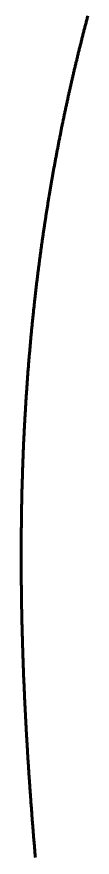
# Model space of a CAD drawing. Header units: millimetres. Extents: x 88 to 97873, y 32 to 55088.
# Drawn here: x 46895.9 to 46905.5, y 4189.2 to 4309.3 of the extents above; entities that cross this region are included whole.
import ezdxf

# ---------------------------------------------------------------- set-up
doc = ezdxf.new("R2010")
doc.units = ezdxf.units.MM
doc.header["$LTSCALE"] = 0.3

msp = doc.modelspace()

# ---------------------------------------------------------------- linework, layer by layer
at = {"lineweight": 60}
msp.add_lwpolyline([(46897.96, 4189.2), (46897.94, 4189.36), (46897.93, 4189.52), (46897.91, 4189.68), (46897.9, 4189.84), (46897.89, 4190), (46897.87, 4190.16), (46897.86, 4190.32), (46897.85, 4190.48), (46897.83, 4190.64), (46897.82, 4190.8), (46897.81, 4190.96), (46897.79, 4191.12), (46897.78, 4191.27), (46897.77, 4191.43), (46897.75, 4191.59), (46897.74, 4191.75), (46897.73, 4191.91), (46897.71, 4192.07), (46897.7, 4192.23), (46897.69, 4192.39), (46897.68, 4192.55), (46897.66, 4192.7), (46897.65, 4192.86), (46897.64, 4193.02), (46897.62, 4193.18), (46897.61, 4193.34), (46897.6, 4193.5), (46897.59, 4193.65), (46897.57, 4193.81), (46897.56, 4193.97), (46897.55, 4194.13), (46897.54, 4194.29), (46897.52, 4194.44), (46897.51, 4194.6), (46897.5, 4194.76), (46897.49, 4194.92), (46897.47, 4195.08), (46897.46, 4195.23), (46897.45, 4195.39), (46897.44, 4195.55), (46897.43, 4195.71), (46897.41, 4195.86), (46897.4, 4196.02), (46897.39, 4196.18), (46897.38, 4196.34), (46897.37, 4196.49), (46897.36, 4196.65), (46897.34, 4196.81), (46897.33, 4196.96), (46897.32, 4197.12), (46897.31, 4197.28), (46897.3, 4197.43), (46897.29, 4197.59), (46897.27, 4197.75), (46897.26, 4197.91), (46897.25, 4198.06), (46897.24, 4198.22), (46897.23, 4198.38), (46897.22, 4198.53), (46897.21, 4198.69), (46897.19, 4198.84), (46897.18, 4199), (46897.17, 4199.16), (46897.16, 4199.31), (46897.15, 4199.47), (46897.14, 4199.63), (46897.13, 4199.78), (46897.12, 4199.94), (46897.11, 4200.09), (46897.1, 4200.25), (46897.09, 4200.41), (46897.08, 4200.56), (46897.06, 4200.72), (46897.05, 4200.87), (46897.04, 4201.03), (46897.03, 4201.19), (46897.02, 4201.34), (46897.01, 4201.5), (46897, 4201.65), (46896.99, 4201.81), (46896.98, 4201.96), (46896.97, 4202.12), (46896.96, 4202.27), (46896.95, 4202.43), (46896.94, 4202.58), (46896.93, 4202.74), (46896.92, 4202.89), (46896.91, 4203.05), (46896.9, 4203.2), (46896.89, 4203.36), (46896.88, 4203.51), (46896.87, 4203.67), (46896.86, 4203.82), (46896.85, 4203.98), (46896.84, 4204.13), (46896.83, 4204.29), (46896.82, 4204.44), (46896.81, 4204.6), (46896.81, 4204.75), (46896.8, 4204.91), (46896.79, 4205.06), (46896.78, 4205.21), (46896.77, 4205.37), (46896.76, 4205.52), (46896.75, 4205.68), (46896.74, 4205.83), (46896.73, 4205.99), (46896.72, 4206.14), (46896.71, 4206.29), (46896.7, 4206.45), (46896.7, 4206.6), (46896.69, 4206.76), (46896.68, 4206.91), (46896.67, 4207.06), (46896.66, 4207.22), (46896.65, 4207.37), (46896.64, 4207.52), (46896.64, 4207.68), (46896.63, 4207.83), (46896.62, 4207.98), (46896.61, 4208.14), (46896.6, 4208.29), (46896.59, 4208.45), (46896.59, 4208.6), (46896.58, 4208.75), (46896.57, 4208.9), (46896.56, 4209.06), (46896.55, 4209.21), (46896.55, 4209.36), (46896.54, 4209.52), (46896.53, 4209.67), (46896.52, 4209.82), (46896.51, 4209.98), (46896.51, 4210.13), (46896.5, 4210.28), (46896.49, 4210.43), (46896.48, 4210.59), (46896.48, 4210.74), (46896.47, 4210.89), (46896.46, 4211.04), (46896.45, 4211.2), (46896.45, 4211.35), (46896.44, 4211.5), (46896.43, 4211.65), (46896.42, 4211.81), (46896.42, 4211.96), (46896.41, 4212.11), (46896.4, 4212.26), (46896.4, 4212.42), (46896.39, 4212.57), (46896.38, 4212.72), (46896.38, 4212.87), (46896.37, 4213.02), (46896.36, 4213.18), (46896.35, 4213.33), (46896.35, 4213.48), (46896.34, 4213.63), (46896.34, 4213.78), (46896.33, 4213.93), (46896.32, 4214.09), (46896.32, 4214.24), (46896.31, 4214.39), (46896.3, 4214.54), (46896.3, 4214.69), (46896.29, 4214.84), (46896.28, 4214.99), (46896.28, 4215.15), (46896.27, 4215.3), (46896.27, 4215.45), (46896.26, 4215.6), (46896.25, 4215.75), (46896.25, 4215.9), (46896.24, 4216.05), (46896.24, 4216.2), (46896.23, 4216.35), (46896.23, 4216.51), (46896.22, 4216.66), (46896.21, 4216.81), (46896.21, 4216.96), (46896.2, 4217.11), (46896.2, 4217.26), (46896.19, 4217.41), (46896.19, 4217.56), (46896.18, 4217.71), (46896.18, 4217.86), (46896.17, 4218.01), (46896.17, 4218.16), (46896.16, 4218.31), (46896.16, 4218.46), (46896.15, 4218.61), (46896.15, 4218.76), (46896.14, 4218.91), (46896.14, 4219.07), (46896.13, 4219.22), (46896.13, 4219.37), (46896.12, 4219.52), (46896.12, 4219.67), (46896.11, 4219.82), (46896.11, 4219.97), (46896.11, 4220.12), (46896.1, 4220.27), (46896.1, 4220.42), (46896.09, 4220.56), (46896.09, 4220.71), (46896.08, 4220.86), (46896.08, 4221.01), (46896.08, 4221.16), (46896.07, 4221.31), (46896.07, 4221.46), (46896.06, 4221.61), (46896.06, 4221.76), (46896.06, 4221.91), (46896.05, 4222.06), (46896.05, 4222.21), (46896.05, 4222.36), (46896.04, 4222.51), (46896.04, 4222.66), (46896.03, 4222.81), (46896.03, 4222.96), (46896.03, 4223.11), (46896.02, 4223.25), (46896.02, 4223.4), (46896.02, 4223.55), (46896.02, 4223.7), (46896.01, 4223.85), (46896.01, 4224), (46896.01, 4224.15), (46896, 4224.3), (46896, 4224.45), (46896, 4224.59), (46895.99, 4224.74), (46895.99, 4224.89), (46895.99, 4225.04), (46895.99, 4225.19), (46895.98, 4225.34), (46895.98, 4225.49), (46895.98, 4225.63), (46895.98, 4225.78), (46895.97, 4225.93), (46895.97, 4226.08), (46895.97, 4226.23), (46895.97, 4226.38), (46895.97, 4226.52), (46895.96, 4226.67), (46895.96, 4226.82), (46895.96, 4226.97), (46895.96, 4227.12), (46895.96, 4227.26), (46895.95, 4227.41), (46895.95, 4227.56), (46895.95, 4227.71), (46895.95, 4227.86), (46895.95, 4228), (46895.94, 4228.15), (46895.94, 4228.3), (46895.94, 4228.45), (46895.94, 4228.6), (46895.94, 4228.74), (46895.94, 4228.89), (46895.94, 4229.04), (46895.94, 4229.19), (46895.93, 4229.33), (46895.93, 4229.48), (46895.93, 4229.63), (46895.93, 4229.78), (46895.93, 4229.92), (46895.93, 4230.07), (46895.93, 4230.22), (46895.93, 4230.36), (46895.93, 4230.51), (46895.93, 4230.66), (46895.93, 4230.81), (46895.93, 4230.95), (46895.93, 4231.1), (46895.92, 4231.25), (46895.92, 4231.39), (46895.92, 4231.54), (46895.92, 4231.69), (46895.92, 4231.84), (46895.92, 4231.98), (46895.92, 4232.13), (46895.92, 4232.28), (46895.92, 4232.42), (46895.92, 4232.57), (46895.92, 4232.72), (46895.92, 4232.86), (46895.92, 4233.01), (46895.92, 4233.16), (46895.92, 4233.3), (46895.93, 4233.45), (46895.93, 4233.6), (46895.93, 4233.74), (46895.93, 4233.89), (46895.93, 4234.03), (46895.93, 4234.18), (46895.93, 4234.33), (46895.93, 4234.47), (46895.93, 4234.62), (46895.93, 4234.77), (46895.93, 4234.91), (46895.93, 4235.06), (46895.93, 4235.21), (46895.94, 4235.35), (46895.94, 4235.5), (46895.94, 4235.64), (46895.94, 4235.79), (46895.94, 4235.94), (46895.94, 4236.08), (46895.94, 4236.23), (46895.95, 4236.37), (46895.95, 4236.52), (46895.95, 4236.66), (46895.95, 4236.81), (46895.95, 4236.96), (46895.95, 4237.1), (46895.96, 4237.25), (46895.96, 4237.39), (46895.96, 4237.54), (46895.96, 4237.68), (46895.96, 4237.83), (46895.97, 4237.98), (46895.97, 4238.12), (46895.97, 4238.27), (46895.97, 4238.41), (46895.98, 4238.56), (46895.98, 4238.7), (46895.98, 4238.85), (46895.98, 4238.99), (46895.99, 4239.14), (46895.99, 4239.28), (46895.99, 4239.43), (46895.99, 4239.57), (46896, 4239.72), (46896, 4239.86), (46896, 4240.01), (46896.01, 4240.15), (46896.01, 4240.3), (46896.01, 4240.44), (46896.02, 4240.59), (46896.02, 4240.73), (46896.02, 4240.88), (46896.03, 4241.02), (46896.03, 4241.17), (46896.03, 4241.31), (46896.04, 4241.46), (46896.04, 4241.6), (46896.04, 4241.75), (46896.05, 4241.89), (46896.05, 4242.04), (46896.06, 4242.18), (46896.06, 4242.33), (46896.06, 4242.47), (46896.07, 4242.62), (46896.07, 4242.76), (46896.08, 4242.91), (46896.08, 4243.05), (46896.08, 4243.19), (46896.09, 4243.34), (46896.09, 4243.48), (46896.1, 4243.63), (46896.1, 4243.77), (46896.11, 4243.92), (46896.11, 4244.06), (46896.12, 4244.2), (46896.12, 4244.35), (46896.13, 4244.49), (46896.13, 4244.64), (46896.13, 4244.78), (46896.14, 4244.93), (46896.15, 4245.07), (46896.15, 4245.21), (46896.16, 4245.36), (46896.16, 4245.5), (46896.17, 4245.65), (46896.17, 4245.79), (46896.18, 4245.93), (46896.18, 4246.08), (46896.19, 4246.22), (46896.19, 4246.37), (46896.2, 4246.51), (46896.2, 4246.65), (46896.21, 4246.8), (46896.22, 4246.94), (46896.22, 4247.08), (46896.23, 4247.23), (46896.23, 4247.37), (46896.24, 4247.52), (46896.25, 4247.66), (46896.25, 4247.8), (46896.26, 4247.95), (46896.27, 4248.09), (46896.27, 4248.23), (46896.28, 4248.38), (46896.28, 4248.52), (46896.29, 4248.66), (46896.3, 4248.81), (46896.3, 4248.95), (46896.31, 4249.09), (46896.32, 4249.24), (46896.32, 4249.38), (46896.33, 4249.52), (46896.34, 4249.67), (46896.35, 4249.81), (46896.35, 4249.95), (46896.36, 4250.1), (46896.37, 4250.24), (46896.37, 4250.38), (46896.38, 4250.53), (46896.39, 4250.67), (46896.4, 4250.81), (46896.4, 4250.96), (46896.41, 4251.1), (46896.42, 4251.24), (46896.43, 4251.38), (46896.44, 4251.53), (46896.44, 4251.67), (46896.45, 4251.81), (46896.46, 4251.96), (46896.47, 4252.1), (46896.48, 4252.24), (46896.48, 4252.38), (46896.49, 4252.53), (46896.5, 4252.67), (46896.51, 4252.81), (46896.52, 4252.96), (46896.52, 4253.1), (46896.53, 4253.24), (46896.54, 4253.38), (46896.55, 4253.53), (46896.56, 4253.67), (46896.57, 4253.81), (46896.58, 4253.95), (46896.59, 4254.1), (46896.6, 4254.24), (46896.6, 4254.38), (46896.61, 4254.52), (46896.62, 4254.67), (46896.63, 4254.81), (46896.64, 4254.95), (46896.65, 4255.09), (46896.66, 4255.24), (46896.67, 4255.38), (46896.68, 4255.52), (46896.69, 4255.66), (46896.7, 4255.81), (46896.71, 4255.95), (46896.72, 4256.09), (46896.73, 4256.23), (46896.74, 4256.37), (46896.75, 4256.52), (46896.76, 4256.66), (46896.77, 4256.8), (46896.78, 4256.94), (46896.79, 4257.09), (46896.8, 4257.23), (46896.81, 4257.37), (46896.82, 4257.51), (46896.83, 4257.65), (46896.84, 4257.8), (46896.85, 4257.94), (46896.86, 4258.08), (46896.87, 4258.22), (46896.88, 4258.36), (46896.89, 4258.51), (46896.9, 4258.65), (46896.92, 4258.79), (46896.93, 4258.93), (46896.94, 4259.07), (46896.95, 4259.21), (46896.96, 4259.36), (46896.97, 4259.5), (46896.98, 4259.64), (46896.99, 4259.78), (46897.01, 4259.92), (46897.02, 4260.06), (46897.03, 4260.21), (46897.04, 4260.35), (46897.05, 4260.49), (46897.06, 4260.63), (46897.08, 4260.77), (46897.09, 4260.91), (46897.1, 4261.06), (46897.11, 4261.2), (46897.13, 4261.34), (46897.14, 4261.48), (46897.15, 4261.62), (46897.16, 4261.76), (46897.17, 4261.91), (46897.19, 4262.05), (46897.2, 4262.19), (46897.21, 4262.33), (46897.22, 4262.47), (46897.24, 4262.61), (46897.25, 4262.75), (46897.26, 4262.89), (46897.28, 4263.04), (46897.29, 4263.18), (46897.3, 4263.32), (46897.32, 4263.46), (46897.33, 4263.6), (46897.34, 4263.74), (46897.36, 4263.88), (46897.37, 4264.03), (46897.38, 4264.17), (46897.4, 4264.31), (46897.41, 4264.45), (46897.42, 4264.59), (46897.44, 4264.73), (46897.45, 4264.87), (46897.46, 4265.01), (46897.48, 4265.15), (46897.49, 4265.3), (46897.51, 4265.44), (46897.52, 4265.58), (46897.54, 4265.72), (46897.55, 4265.86), (46897.56, 4266), (46897.58, 4266.14), (46897.59, 4266.28), (46897.61, 4266.42), (46897.62, 4266.56), (46897.64, 4266.71), (46897.65, 4266.85), (46897.67, 4266.99), (46897.68, 4267.13), (46897.7, 4267.27), (46897.71, 4267.41), (46897.73, 4267.55), (46897.74, 4267.69), (46897.76, 4267.83), (46897.77, 4267.97), (46897.79, 4268.11), (46897.8, 4268.25), (46897.82, 4268.39), (46897.83, 4268.54), (46897.85, 4268.68), (46897.86, 4268.82), (46897.88, 4268.96), (46897.9, 4269.1), (46897.91, 4269.24), (46897.93, 4269.38), (46897.94, 4269.52), (46897.96, 4269.66), (46897.98, 4269.8), (46897.99, 4269.94), (46898.01, 4270.08), (46898.03, 4270.22), (46898.04, 4270.36), (46898.06, 4270.5), (46898.08, 4270.65), (46898.09, 4270.79), (46898.11, 4270.93), (46898.13, 4271.07), (46898.14, 4271.21), (46898.16, 4271.35), (46898.18, 4271.49), (46898.19, 4271.63), (46898.21, 4271.77), (46898.23, 4271.91), (46898.24, 4272.05), (46898.26, 4272.19), (46898.28, 4272.33), (46898.3, 4272.47), (46898.31, 4272.61), (46898.33, 4272.75), (46898.35, 4272.89), (46898.37, 4273.03), (46898.39, 4273.17), (46898.4, 4273.31), (46898.42, 4273.45), (46898.44, 4273.59), (46898.46, 4273.73), (46898.48, 4273.87), (46898.49, 4274.01), (46898.51, 4274.15), (46898.53, 4274.3), (46898.55, 4274.44), (46898.57, 4274.58), (46898.59, 4274.72), (46898.6, 4274.86), (46898.62, 4275), (46898.64, 4275.14), (46898.66, 4275.28), (46898.68, 4275.42), (46898.7, 4275.56), (46898.72, 4275.7), (46898.74, 4275.84), (46898.76, 4275.98), (46898.78, 4276.12), (46898.79, 4276.26), (46898.81, 4276.4), (46898.83, 4276.54), (46898.85, 4276.68), (46898.87, 4276.82), (46898.89, 4276.96), (46898.91, 4277.1), (46898.93, 4277.24), (46898.95, 4277.38), (46898.97, 4277.52), (46898.99, 4277.66), (46899.01, 4277.8), (46899.03, 4277.94), (46899.05, 4278.08), (46899.07, 4278.22), (46899.09, 4278.36), (46899.11, 4278.5), (46899.13, 4278.64), (46899.16, 4278.78), (46899.18, 4278.92), (46899.2, 4279.06), (46899.22, 4279.2), (46899.24, 4279.34), (46899.26, 4279.48), (46899.28, 4279.62), (46899.3, 4279.76), (46899.32, 4279.9), (46899.34, 4280.04), (46899.37, 4280.18), (46899.39, 4280.32), (46899.41, 4280.46), (46899.43, 4280.6), (46899.45, 4280.74), (46899.47, 4280.88), (46899.49, 4281.02), (46899.52, 4281.16), (46899.54, 4281.3), (46899.56, 4281.44), (46899.58, 4281.58), (46899.6, 4281.72), (46899.63, 4281.86), (46899.65, 4282), (46899.67, 4282.13), (46899.69, 4282.27), (46899.72, 4282.41), (46899.74, 4282.55), (46899.76, 4282.69), (46899.78, 4282.83), (46899.81, 4282.97), (46899.83, 4283.11), (46899.85, 4283.25), (46899.88, 4283.39), (46899.9, 4283.53), (46899.92, 4283.67), (46899.95, 4283.81), (46899.97, 4283.95), (46899.99, 4284.09), (46900.02, 4284.23), (46900.04, 4284.37), (46900.06, 4284.51), (46900.09, 4284.65), (46900.11, 4284.79), (46900.13, 4284.93), (46900.16, 4285.07), (46900.18, 4285.21), (46900.21, 4285.35), (46900.23, 4285.49), (46900.25, 4285.63), (46900.28, 4285.77), (46900.3, 4285.91), (46900.33, 4286.05), (46900.35, 4286.19), (46900.38, 4286.33), (46900.4, 4286.47), (46900.42, 4286.61), (46900.45, 4286.75), (46900.47, 4286.89), (46900.5, 4287.03), (46900.52, 4287.16), (46900.55, 4287.3), (46900.57, 4287.44), (46900.6, 4287.58), (46900.62, 4287.72), (46900.65, 4287.86), (46900.68, 4288), (46900.7, 4288.14), (46900.73, 4288.28), (46900.75, 4288.42), (46900.78, 4288.56), (46900.8, 4288.7), (46900.83, 4288.84), (46900.86, 4288.98), (46900.88, 4289.12), (46900.91, 4289.26), (46900.93, 4289.4), (46900.96, 4289.54), (46900.99, 4289.68), (46901.01, 4289.82), (46901.04, 4289.96), (46901.07, 4290.1), (46901.09, 4290.24), (46901.12, 4290.38), (46901.15, 4290.52), (46901.17, 4290.66), (46901.2, 4290.8), (46901.23, 4290.93), (46901.25, 4291.07), (46901.28, 4291.21), (46901.31, 4291.35), (46901.33, 4291.49), (46901.36, 4291.63), (46901.39, 4291.77), (46901.42, 4291.91), (46901.44, 4292.05), (46901.47, 4292.19), (46901.5, 4292.33), (46901.53, 4292.47), (46901.56, 4292.61), (46901.58, 4292.75), (46901.61, 4292.89), (46901.64, 4293.03), (46901.67, 4293.17), (46901.7, 4293.31), (46901.72, 4293.45), (46901.75, 4293.59), (46901.78, 4293.73), (46901.81, 4293.87), (46901.84, 4294.01), (46901.87, 4294.15), (46901.9, 4294.29), (46901.92, 4294.43), (46901.95, 4294.56), (46901.98, 4294.7), (46902.01, 4294.84), (46902.04, 4294.98), (46902.07, 4295.12), (46902.1, 4295.26), (46902.13, 4295.4), (46902.16, 4295.54), (46902.19, 4295.68), (46902.22, 4295.82), (46902.25, 4295.96), (46902.28, 4296.1), (46902.31, 4296.24), (46902.34, 4296.38), (46902.37, 4296.52), (46902.4, 4296.66), (46902.43, 4296.8), (46902.46, 4296.94), (46902.49, 4297.08), (46902.52, 4297.22), (46902.55, 4297.36), (46902.58, 4297.5), (46902.61, 4297.64), (46902.64, 4297.78), (46902.67, 4297.92), (46902.7, 4298.06), (46902.73, 4298.2), (46902.76, 4298.34), (46902.8, 4298.48), (46902.83, 4298.62), (46902.86, 4298.76), (46902.89, 4298.89), (46902.92, 4299.03), (46902.95, 4299.17), (46902.98, 4299.31), (46903.02, 4299.45), (46903.05, 4299.59), (46903.08, 4299.73), (46903.11, 4299.87), (46903.14, 4300.01), (46903.17, 4300.15), (46903.21, 4300.29), (46903.24, 4300.43), (46903.27, 4300.57), (46903.3, 4300.71), (46903.34, 4300.85), (46903.37, 4300.99), (46903.4, 4301.13), (46903.43, 4301.27), (46903.47, 4301.41), (46903.5, 4301.55), (46903.53, 4301.69), (46903.57, 4301.83), (46903.6, 4301.97), (46903.63, 4302.11), (46903.66, 4302.25), (46903.7, 4302.39), (46903.73, 4302.53), (46903.77, 4302.67), (46903.8, 4302.81), (46903.83, 4302.95), (46903.87, 4303.09), (46903.9, 4303.23), (46903.93, 4303.37), (46903.97, 4303.51), (46904, 4303.65), (46904.04, 4303.79), (46904.07, 4303.93), (46904.1, 4304.07), (46904.14, 4304.21), (46904.17, 4304.35), (46904.21, 4304.49), (46904.24, 4304.63), (46904.28, 4304.77), (46904.31, 4304.91), (46904.35, 4305.05), (46904.38, 4305.19), (46904.42, 4305.33), (46904.45, 4305.47), (46904.49, 4305.61), (46904.52, 4305.75), (46904.56, 4305.89), (46904.59, 4306.03), (46904.63, 4306.17), (46904.66, 4306.31), (46904.7, 4306.45), (46904.73, 4306.59), (46904.77, 4306.73), (46904.81, 4306.87), (46904.84, 4307.01), (46904.88, 4307.15), (46904.91, 4307.29), (46904.95, 4307.43), (46904.99, 4307.57), (46905.02, 4307.71), (46905.06, 4307.85), (46905.1, 4307.99), (46905.13, 4308.13), (46905.17, 4308.27), (46905.21, 4308.41), (46905.24, 4308.55), (46905.28, 4308.69), (46905.32, 4308.83), (46905.35, 4308.97), (46905.39, 4309.11), (46905.43, 4309.25), (46905.46, 4309.39)], dxfattribs=at)

doc.saveas('drawing.dxf')
